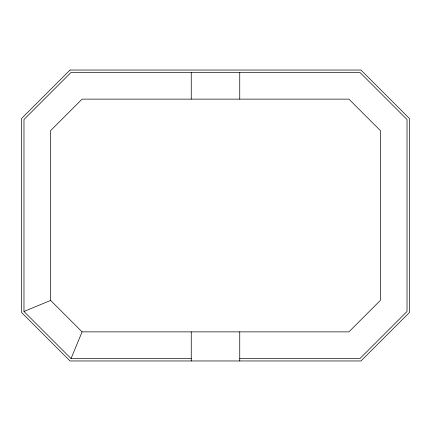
<?xml version="1.0" encoding="UTF-8"?>
<svg xmlns="http://www.w3.org/2000/svg" width="431" height="431" viewBox="0 0 431 431"><rect width="100%" height="100%" fill="white"/><g stroke="black" fill="none" stroke-linecap="round" stroke-linejoin="round"><path stroke-width="0.65" d="M239.744 358.538L359.96 358.538L407.026 311.473L407.026 119.527L359.96 72.462L71.04 72.462L23.974 119.527L23.974 311.473L71.04 358.538L82.089 331.87L348.911 331.87L380.357 300.423L380.357 130.577L348.911 99.13L82.089 99.13L50.642 130.577L50.642 300.423L82.089 331.87M23.974 311.473L50.642 300.423M71.04 358.538L191.256 358.538M239.744 72.462L239.744 99.13M239.744 331.87L239.744 360.962M191.256 72.462L191.256 99.13M191.256 331.87L191.256 360.962M70.037 70.037L21.55 118.525L21.55 312.475L70.037 360.962L360.962 360.962L409.45 312.475L409.45 118.525L360.962 70.037L70.037 70.037"/></g></svg>
